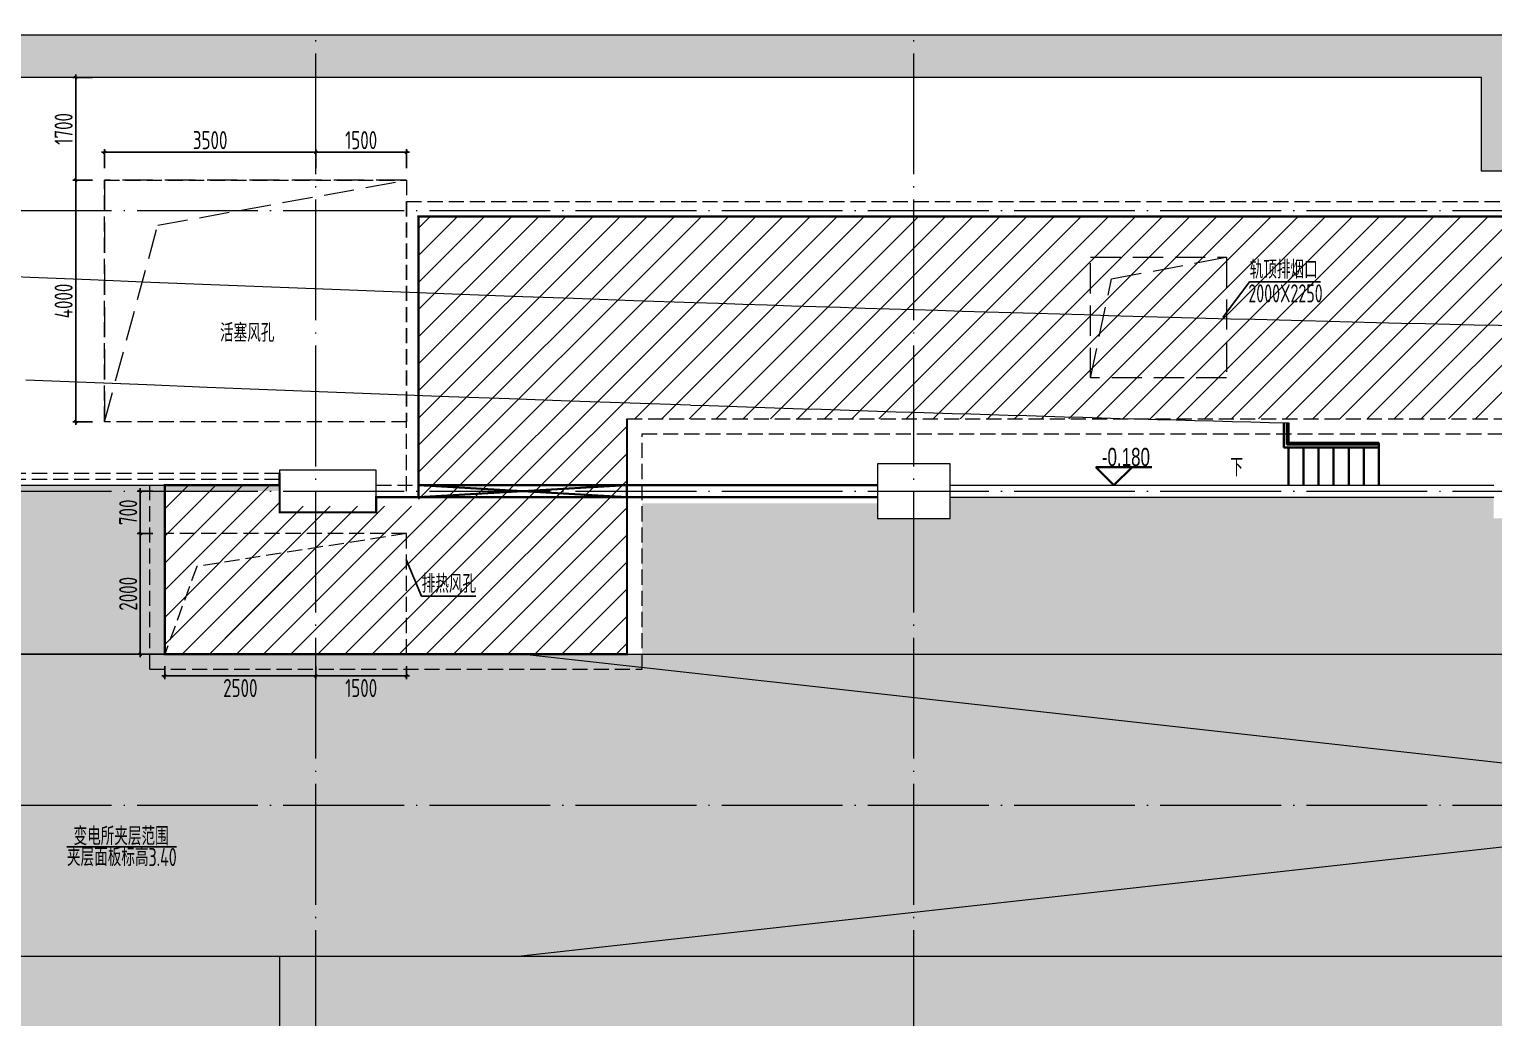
# Model space of a CAD drawing. Extents: x 4 to 13611208, y -605838 to 574722.
# Drawn here: x 13182854 to 13207097, y -12481 to 3890 of the extents above; entities that cross this region are included whole.
import ezdxf

# ---------------------------------------------------------------- set-up
doc = ezdxf.new("R2010")
doc.units = 0
doc.header["$LTSCALE"] = 1000
doc.header["$MEASUREMENT"] = 0
doc.linetypes.add('DASH', pattern=[0.35, 0.25, -0.1])
doc.linetypes.add('DOTE', pattern=[2.4200000000000004, 2, -0.2, 0.02, -0.2])
for name, color, linetype, lineweight in [('1-WALL-砼', 8, 'Continuous', 30), ('1-环控专业', 8, 'Continuous', 5), ('SDF-风管', 3, 'Continuous', 20), ('建筑底图', 8, 'Continuous', 13)]:
    doc.layers.add(name, color=color, linetype=linetype, lineweight=lineweight)
doc.layers.add('SDF-标注', color=7, linetype='Continuous')
doc.styles.add('67', font='gbenor.shx', dxfattribs={"width": 0.7, "bigfont": 'hztxt.shx'})
doc.styles.add('C', font='HZTXT_E', dxfattribs={"width": 0.7, "bigfont": 'HZTXT'})
doc.styles.add('du', font='gbenor.shx', dxfattribs={"width": 0.8, "bigfont": 'hztxt.shx'})
doc.dimstyles.new('67', dxfattribs={"dimscale": 100, "dimtxt": 3, "dimasz": 0.5, "dimexe": 0.5, "dimexo": 2, "dimgap": 0.5, "dimtad": 2, "dimdec": 0, "dimrnd": 5, "dimzin": 0, "dimdsep": 46, "dimtxsty": 'du', "dimblk": 'ARCHTICK', "dimcen": 0, "dimdle": 0.5, "dimclrd": 256, "dimclre": 256, "dimclrt": 256, "dimazin": 0, "dimtfac": 1, "dimtdec": 0, "dimtix": 1, "dimtmove": 2, "dimatfit": 3, "dimfxl": 100, "dimtolj": 1, "dimtzin": 0, "dimlwd": -1, "dimlwe": -1, "dimarcsym": 0})

# ---------------------------------------------------------------- blocks, each defined once
blk = doc.blocks.new('_FZH')
blk.add_lwpolyline([(-0.5, -0.5), (0.5, -0.5), (0.5000000000000001, 0.5), (-0.4999999999999999, 0.5)], close=True)
blk = doc.blocks.new('_ArchTick')
at = {"color": 0, "linetype": 'ByBlock', "const_width": 0.4}
blk.add_lwpolyline([(-0.5, -0.5), (0.5, 0.5)], dxfattribs=at)
blk = doc.blocks.new('*D1387')
at = {"layer": 'SDF-标注', "ltscale": 0.5, "transparency": 16777216}
for p, q in [((13184047.4014289, 1853.5), (13187647.36620496, 1853.5)), ((13184097.4014289, 1589.741082531458), (13184097.4014289, 1903.5)), ((13187597.36620496, 1589.741082531458), (13187597.36620496, 1903.5))]:
    blk.add_line(p, q, dxfattribs=at)
at = {"layer": 'SDF-标注', "ltscale": 0.5, "transparency": 16777216, "xscale": 50, "yscale": 50, "zscale": 50, "rotation": 180}
blk.add_blockref('_ArchTick', (13184097.4014289, 1853.5), dxfattribs=at)
at = {"layer": 'SDF-标注', "ltscale": 0.5, "transparency": 16777216, "xscale": 50, "yscale": 50, "zscale": 50}
blk.add_blockref('_ArchTick', (13187597.36620496, 1853.5), dxfattribs=at)
at = {"layer": 'SDF-标注', "ltscale": 0.5, "transparency": 16777216, "insert": (13185847.38381693, 2053.5), "char_height": 300, "attachment_point": 5, "style": 'du'}
blk.add_mtext('\\A1;3500', dxfattribs=at)
blk = doc.blocks.new('*D1388')
at = {"layer": 'SDF-标注', "ltscale": 0.5, "transparency": 16777216}
for p, q in [((13187547.36620496, 1853.5), (13189147.4014289, 1853.5)), ((13187597.36620496, 1589.741082531458), (13187597.36620496, 1903.5)), ((13189097.4014289, 1589.7410825314), (13189097.4014289, 1903.5))]:
    blk.add_line(p, q, dxfattribs=at)
at = {"layer": 'SDF-标注', "ltscale": 0.5, "transparency": 16777216, "xscale": 50, "yscale": 50, "zscale": 50, "rotation": 180}
blk.add_blockref('_ArchTick', (13187597.36620496, 1853.5), dxfattribs=at)
at = {"layer": 'SDF-标注', "ltscale": 0.5, "transparency": 16777216, "xscale": 50, "yscale": 50, "zscale": 50}
blk.add_blockref('_ArchTick', (13189097.4014289, 1853.5), dxfattribs=at)
at = {"layer": 'SDF-标注', "ltscale": 0.5, "transparency": 16777216, "insert": (13188347.38381693, 2053.5), "char_height": 300, "attachment_point": 5, "style": 'du'}
blk.add_mtext('\\A1;1500', dxfattribs=at)
blk = doc.blocks.new('*D1389')
at = {"layer": 'SDF-标注', "ltscale": 0.5, "transparency": 16777216}
for p, q in [((13183897.4014289, 3089.739490638895), (13183572, 3089.739490638895)), ((13183622, 1339.741082531458), (13183622, 3139.739490638895)), ((13183897.4014289, 1389.741082531458), (13183572, 1389.741082531458))]:
    blk.add_line(p, q, dxfattribs=at)
at = {"layer": 'SDF-标注', "ltscale": 0.5, "transparency": 16777216, "xscale": 50, "yscale": 50, "zscale": 50}
for p, rotation in [((13183622, 3089.739490638895), 90), ((13183622, 1389.741082531458), 270)]:
    blk.add_blockref('_ArchTick', p, dxfattribs=dict(at, rotation=rotation))
at = {"layer": 'SDF-标注', "ltscale": 0.5, "transparency": 16777216, "insert": (13183422, 2239.740286587297), "char_height": 300, "attachment_point": 5, "rotation": 90, "style": 'du'}
blk.add_mtext('\\A1;1700', dxfattribs=at)
blk = doc.blocks.new('*D1390')
at = {"layer": 'SDF-标注', "ltscale": 0.5, "transparency": 16777216}
for p, q in [((13183897.4014289, 1389.741082531458), (13183572, 1389.741082531458)), ((13183622, 1439.741082531458), (13183622, -2660.2589174686)), ((13183897.4014289, -2610.2589174686), (13183572, -2610.2589174686))]:
    blk.add_line(p, q, dxfattribs=at)
at = {"layer": 'SDF-标注', "ltscale": 0.5, "transparency": 16777216, "xscale": 50, "yscale": 50, "zscale": 50}
for p, rotation in [((13183622, 1389.741082531458), 90), ((13183622, -2610.2589174686), 270)]:
    blk.add_blockref('_ArchTick', p, dxfattribs=dict(at, rotation=rotation))
at = {"layer": 'SDF-标注', "ltscale": 0.5, "transparency": 16777216, "insert": (13183422, -610.2589174664506), "char_height": 300, "attachment_point": 5, "rotation": 90, "style": 'du'}
blk.add_mtext('\\A1;4000', dxfattribs=at)
blk = doc.blocks.new('*D1391')
at = {"layer": 'SDF-标注', "ltscale": 2, "transparency": 16777216}
for p, q in [((13185097.36620488, -6660.259810726682), (13185097.36620488, -6871.5)), ((13187597.36620496, -6660.259810726682), (13187597.36620496, -6871.5)), ((13185047.36620488, -6821.5), (13187647.36620496, -6821.5))]:
    blk.add_line(p, q, dxfattribs=at)
at = {"layer": 'SDF-标注', "linetype": 'DASH', "ltscale": 2, "transparency": 16777216, "xscale": 50, "yscale": 50, "zscale": 50, "rotation": 180}
blk.add_blockref('_ArchTick', (13185097.36620488, -6821.5), dxfattribs=at)
at = {"layer": 'SDF-标注', "linetype": 'DASH', "ltscale": 2, "transparency": 16777216, "xscale": 50, "yscale": 50, "zscale": 50}
blk.add_blockref('_ArchTick', (13187597.36620496, -6821.5), dxfattribs=at)
at = {"layer": 'SDF-标注', "linetype": 'DASH', "ltscale": 2, "transparency": 16777216, "insert": (13186347.36620492, -7021.5), "char_height": 300, "attachment_point": 5, "style": 'du'}
blk.add_mtext('\\A1;2500', dxfattribs=at)
blk = doc.blocks.new('*D1392')
at = {"layer": 'SDF-标注', "ltscale": 2, "transparency": 16777216}
for p, q in [((13187597.36620496, -6660.259810726682), (13187597.36620496, -6871.5)), ((13189097.36859079, -6660.25981072709), (13189097.36859079, -6871.5)), ((13187547.36620496, -6821.5), (13189147.36859079, -6821.5))]:
    blk.add_line(p, q, dxfattribs=at)
at = {"layer": 'SDF-标注', "linetype": 'DASH', "ltscale": 2, "transparency": 16777216, "xscale": 50, "yscale": 50, "zscale": 50, "rotation": 180}
blk.add_blockref('_ArchTick', (13187597.36620496, -6821.5), dxfattribs=at)
at = {"layer": 'SDF-标注', "linetype": 'DASH', "ltscale": 2, "transparency": 16777216, "xscale": 50, "yscale": 50, "zscale": 50}
blk.add_blockref('_ArchTick', (13189097.36859079, -6821.5), dxfattribs=at)
at = {"layer": 'SDF-标注', "linetype": 'DASH', "ltscale": 2, "transparency": 16777216, "insert": (13188347.36739787, -7021.5), "char_height": 300, "attachment_point": 5, "style": 'du'}
blk.add_mtext('\\A1;1500', dxfattribs=at)
blk = doc.blocks.new('*D1393')
at = {"layer": 'SDF-标注', "ltscale": 2, "transparency": 16777216}
for p, q in [((13184897.09727097, -3760.259810726566), (13184641, -3760.259810726566)), ((13184691, -4510.25814800692), (13184691, -3710.259810726566)), ((13184897.36620488, -4460.25814800692), (13184641, -4460.25814800692))]:
    blk.add_line(p, q, dxfattribs=at)
at = {"layer": 'SDF-标注', "linetype": 'DASH', "ltscale": 2, "transparency": 16777216, "xscale": 50, "yscale": 50, "zscale": 50}
for p, rotation in [((13184691, -3760.259810726566), 90), ((13184691, -4460.25814800692), 270)]:
    blk.add_blockref('_ArchTick', p, dxfattribs=dict(at, rotation=rotation))
at = {"layer": 'SDF-标注', "linetype": 'DASH', "ltscale": 2, "transparency": 16777216, "insert": (13184491, -4110.258979364623), "char_height": 300, "attachment_point": 5, "rotation": 90, "style": 'du'}
blk.add_mtext('\\A1;700', dxfattribs=at)
blk = doc.blocks.new('*D1394')
at = {"layer": 'SDF-标注', "ltscale": 2, "transparency": 16777216}
for p, q in [((13184897.36620488, -4460.25814800692), (13184641, -4460.25814800692)), ((13184691, -4410.25814800692), (13184691, -6510.25814765878)), ((13184897.366205, -6460.25814765878), (13184641, -6460.25814765878))]:
    blk.add_line(p, q, dxfattribs=at)
at = {"layer": 'SDF-标注', "linetype": 'DASH', "ltscale": 2, "transparency": 16777216, "xscale": 50, "yscale": 50, "zscale": 50}
for p, rotation in [((13184691, -4460.25814800692), 90), ((13184691, -6460.25814765878), 270)]:
    blk.add_blockref('_ArchTick', p, dxfattribs=dict(at, rotation=rotation))
at = {"layer": 'SDF-标注', "linetype": 'DASH', "ltscale": 2, "transparency": 16777216, "insert": (13184491, -5460.25814783073), "char_height": 300, "attachment_point": 5, "rotation": 90, "style": 'du'}
blk.add_mtext('\\A1;2000', dxfattribs=at)

msp = doc.modelspace()

# ---------------------------------------------------------------- hatches: boundary and pattern name
at = {"layer": '建筑底图'}
h = msp.add_hatch(dxfattribs=at)
h.set_pattern_fill('钢筋混凝土', color=8, scale=100, style=0)
h.set_pattern_definition([(45, (793255.255710341, 9.353971108794212e-08), (-176.7766952966369, 176.7766952966369), []), (49.99999999999999, (793255.255710341, 9.353971108794212e-08), (717.2601826007534, -62.75213498259511), [75, -825]), (355, (793255.255710341, 9.353971108794212e-08), (-138.751333613, 752.1921337000118), [60, -660]), (100.4514, (793315.0273903403, -5.229339906480163), (578.5093817140216, 689.4395420609536), [63.74019000000001, -701.142112]), (46.18420000000001, (793255.255710341, 200.0000000935397), (1067.241048625644, -165.5190143290181), [112.5, -1237.5]), (96.6356, (793344.1924553402, 186.2066930935252), (934.6627055487033, 974.1178709004417), [95.610288, -1051.713]), (351.1842, (793255.255710341, 200.0000000935397), (934.6619451336272, 974.1186009253246), [90, -990]), (21, (793355.255710341, 150.0000000935397), (596.9070521184617, -402.6188906653388), [75, -825]), (326.0000000000001, (793355.255710341, 150.0000000935397), (243.3153319215817, 725.150045046853), [60, -660]), (71.4514, (793404.9979433417, 116.4483940935461), (840.22262858149, 322.5304967099524), [63.74019000000001, -701.142112]), (37.50000000000001, (793255.255710341, 9.353971108794212e-08), (12.15985531729067, 332.8938538313115), [0, -652, 0, -670, 0, -662.5]), (7.499999999999999, (793255.255710341, 9.353971108794212e-08), (263.0695374421486, 394.4117118823602), [0, -382, 0, -637, 0, -252.5]), (327.5, (793032.255710341, 9.353971108794212e-08), (533.822436172409, -22.55487173437976), [0, -250, 0, -780, 0, -1035]), (317.5, (792932.255710341, 9.353971108794212e-08), (583.1861693423863, 100.1049823323177), [0, -325, 0, -518, 0, -735])])
h.paths.add_polyline_path([(13122497.36620419, -13710.25820126227), (13121697.36620419, -13710.25820065587), (13121697.36620419, -15460.25820067333), (13121787.35943087, -17303.43082102417), (13122586.46983724, -17265.69239822362), (13122497.36620419, -15440.73975604289)])
h.paths.add_polyline_path([(13121697.36620419, -4210.258200814424), (13122497.36620419, -4210.258200716286), (13122497.36620419, -2478.869270568539), (13122573.51881668, -843.4888065858395), (13121774.38467709, -806.2766383931157), (13121697.36620419, -2460.250577065919)])
h.paths.add_polyline_path([(13168947.36620496, -21010.2592780806), (13168947.36620496, -21710.2592780806), (13207597.36620495, -21710.2592780806), (13207597.36620495, -20160.2592780806), (13281197.3662227, -20160.2592780806), (13281197.3662227, -19460.2592780806), (13206897.36620495, -19460.2592780806), (13206897.36620495, -21010.2592780806)])
h.paths.add_polyline_path([(13168947.36620496, 3789.739490638894), (13168947.36620496, 3089.739490638894), (13206897.36620495, 3089.739490638894), (13206897.36620495, 1539.739490638894), (13281197.3662227, 1539.739490638894), (13281197.3662227, 2239.73949063773), (13207597.36620495, 2239.739490638894), (13207597.36620495, 3789.739490638894)])
h.paths.add_polyline_path([(13473697.36620495, -4551.354639497644), (13472897.36620495, -4551.354639497877), (13472897.36620495, -13160.2582006767), (13473697.36620495, -13160.25820067694)])
h.paths.add_polyline_path([(13473697.36620495, 2261.890516709012), (13472897.36620495, 2261.890516709012), (13472897.36620495, 2248.645360501891), (13473697.36620495, 2248.645360501774)])
h.paths.add_polyline_path([(13354022.36620496, 889.7394907393027), (13354022.36620496, 1039.739490739303), (13354172.36620496, 1039.739490739303), (13354172.36620496, 889.7394907394773), (13376672.36620316, 889.7394907708513), (13376672.36620316, 1039.739490770851), (13376822.36620316, 1039.739490770851), (13376822.36620317, 889.7394907710259), (13398547.36620317, 889.7394908013521), (13398547.36620317, 1039.739490801294), (13398697.36620317, 1039.739490801294), (13398697.36620317, 889.7394908015267), (13422497.36620496, 889.7394908347051), (13422497.36620496, 1089.739490834705), (13453297.36620495, 1089.739490877662), (13453297.36620495, 1789.739490877371), (13421797.36620496, 1789.739490833541), (13421797.36620496, 1589.739490833541), (13349146.25571034, 1589.739490732376), (13349146.25571034, 889.7394907324924)])
h.paths.add_polyline_path([(13332922.36620316, 889.7394907099078), (13332922.36620317, 1039.739490709908), (13333072.36620317, 1039.739490709908), (13333072.36620316, 889.7394907101407), (13349146.25571034, 889.7394907324924), (13349146.25571034, 1589.739490732376), (13311597.3662227, 1589.739490680106), (13311597.3662227, 889.7394906802801)])
h.paths.add_polyline_path([(13332922.36619556, -18960.2586803427), (13332922.36619556, -18810.25868034275), (13311597.3662227, -18810.25893015671), (13311597.3662227, -19510.25893015688), (13349146.25571034, -19510.25849028636), (13349146.25571034, -18810.25849028624), (13333072.36619556, -18810.25867858552), (13333072.36619556, -18960.2586803427)])
h.paths.add_polyline_path([(13376672.36619555, -18960.25868034275), (13376672.36619555, -18810.25816782867), (13354172.36619734, -18810.25843140733), (13354172.36619734, -18960.25868034275), (13354022.36619734, -18960.25868034275), (13354022.36619734, -18810.2584331645), (13349146.25571034, -18810.25849028624), (13349146.25571034, -19510.25849028636), (13438197.36620496, -19510.25744708761), (13438197.36620496, -19710.25744708761), (13453297.36620495, -19710.25727019669), (13453297.36620496, -19010.25727019686), (13438897.36620496, -19010.2574388872), (13438897.36620496, -18810.2574388872), (13436422.61763484, -18810.25746787793), (13436422.61763485, -18960.25868034275), (13436272.61763484, -18960.25868034275), (13436272.61763484, -18810.25746963511), (13433472.0244257, -18810.25750244292), (13433472.0244257, -18960.25868034275), (13433322.0244257, -18960.25868034275), (13433322.0244257, -18810.25750420016), (13430973.36619734, -18810.25753171375), (13430973.36619734, -18960.25868034275), (13430823.36619734, -18960.25868034275), (13430823.36619734, -18810.25753347093), (13420572.36619787, -18810.2576535574), (13420572.36619787, -18960.2576535574), (13420422.36619787, -18960.2576535574), (13420422.36619787, -18810.25765531458), (13376822.36619555, -18810.25816607149), (13376822.36619555, -18960.25868034275)])
at = {"layer": '建筑底图', "linetype": 'DASH'}
h = msp.add_hatch(dxfattribs=at)
h.set_pattern_fill('ANSI31', color=8, scale=200, style=0)
h.set_pattern_definition([(45, (793255.255710341, 9.354334906674922e-08), (-224.5064030267288, 224.5064030267288), [])])
h.paths.add_polyline_path([(13265397.36620496, -2560.260509484968), (13265397.36620495, 789.7394906286536), (13189297.36620495, 789.7394906286536), (13189297.36620495, -4010.259758396594), (13186997.36620495, -4010.259758396594), (13186997.36620495, -3660.258200482054), (13185097.36620488, -3660.258979366743), (13185097.36620488, -6460.258979366743), (13192747.40144607, -6460.259810726679), (13192747.40144607, -2560.260509484968)])
h = msp.add_hatch(dxfattribs=at)
h.set_pattern_fill('ANSI31', color=8, scale=200, style=0)
h.set_pattern_definition([(45, (793255.255710341, 9.353971108794212e-08), (-224.5064030267288, 224.5064030267288), [])])
h.paths.add_polyline_path([(13265397.36620496, -2560.260509484971), (13265397.36620495, 789.73949062865), (13189297.36620495, 789.73949062865), (13189297.36620495, -4010.259758396598), (13186997.36620495, -4010.259758396598), (13186997.36620495, -3660.258200482058), (13186097.36859079, -3660.258200482058), (13186097.36859079, -6460.258200482058), (13192747.40144607, -6460.259810726682), (13192747.40144607, -2560.260509484971)])
at = {"layer": '建筑底图'}
h = msp.add_hatch(dxfattribs=at)
h.set_pattern_fill('HEX', color=8, scale=200, angle=90, style=0)
h.set_pattern_definition([(90, (793255.255710341, 9.353971108794212e-08), (-329.9556, 2.020395347003722e-14), [190.5, -381]), (210, (793255.255710341, 9.353971108794212e-08), (164.9777999999999, -285.7499317209367), [190.5, -381]), (150, (793255.255710341, 190.5000000935397), (-164.9778000000001, -285.7499317209367), [190.5, -381])])
h.paths.add_polyline_path([(13215197.36620498, -8260.258851945691), (13215197.36620498, -12260.25885194569), (13211197.36620498, -12260.25885194569), (13211197.36620498, -8260.258851945691)], flags=16)
h.paths.add_polyline_path([(13185097.09727097, -3760.259810726566), (13186997.40145119, -3760.259810726566), (13186997.40145119, -3660.259810726566), (13177997.40145119, -3660.258200482524), (13177997.40145119, -4010.259758424771), (13176997.40142892, -4010.259758424771), (13176997.40142892, -13910.25741135242), (13177997.40142855, -13910.25741135242), (13177997.40142855, -14260.25741135242), (13186997.40140459, -14260.25981072657), (13186997.40140459, -13910.25981072668), (13188097.40140459, -13910.25981072668), (13188097.4014046, -13960.25944661541), (13196847.36620462, -13960.25820061791), (13196847.3662046, -13710.25820061885), (13198097.36620497, -13710.25820063456), (13198097.36620492, -13960.25820060278), (13206347.36620458, -13960.2582006029), (13206347.36620458, -13710.2590513145), (13207497.36620493, -13710.25905131298), (13207497.36620494, -13960.25820059964), (13214797.36620501, -13960.25820058287), (13214797.62177637, -13710.25908148574), (13215997.36620496, -13710.25911072671), (13215997.36620499, -13960.25820058974), (13221897.36620501, -13960.25820062385), (13221897.36620505, -13710.25911071996), (13223097.36620495, -13710.25911072671), (13223097.36620501, -13960.25820058206), (13230197.3662046, -13960.25820062874), (13230197.36620459, -13910.25908195827), (13230197.36620459, -4010.258200366225), (13230197.3662046, -3960.258200370998), (13223097.36620495, -3960.258200392534), (13223097.36620495, -4210.258200386364), (13221897.36620495, -4210.258200386364), (13221897.36620495, -3960.258200394979), (13215997.36620495, -3960.258200404875), (13215997.36620495, -4210.258200386714), (13214797.36620498, -4210.258200388227), (13214797.36620497, -3960.258200408018), (13208297.36620974, -3960.258200406097), (13208297.36620974, -4210.258230455453), (13207097.36620975, -4210.258230461215), (13207097.36620467, -3860.259311080386), (13198097.36619416, -3860.259311102389), (13198097.36619923, -4210.258200444106), (13196897.36619923, -4210.258200436074), (13196897.36619923, -3960.258200436539), (13192997.40144607, -3960.258200444514), (13192997.40144607, -6710.25814800692), (13185097.09727097, -6710.25814800692)])
h = msp.add_hatch(dxfattribs=at)
h.set_pattern_fill('HEX', color=8, scale=200, angle=90, style=0)
h.set_pattern_definition([(90, (793255.255710341, 9.354334906674922e-08), (-329.9556, 2.020395347003722e-14), [190.5, -381]), (210, (793255.255710341, 9.354334906674922e-08), (164.9777999999999, -285.7499317209367), [190.5, -381]), (150, (793255.255710341, 190.5000000935433), (-164.9778000000001, -285.7499317209367), [190.5, -381])])
h.paths.add_polyline_path([(13215197.36620498, -8260.258851945688), (13215197.36620498, -12260.25885194569), (13211197.36620498, -12260.25885194569), (13211197.36620498, -8260.258851945688)], flags=16)
h.paths.add_polyline_path([(13185097.36620488, -3760.259810726561), (13186997.40145119, -3760.259810726562), (13186997.40145119, -3660.259810726562), (13177997.40145119, -3660.25820048252), (13177997.40145119, -4010.259758424767), (13176997.40142892, -4010.259758424767), (13176997.40142892, -13910.25741135241), (13177997.40142855, -13910.25741135241), (13177997.40142855, -14260.25741135241), (13186997.40140459, -14260.25981072656), (13186997.40140459, -13910.25981072668), (13188097.40140459, -13910.25981072668), (13188097.4014046, -13960.25944661541), (13196847.36620462, -13960.25820061791), (13196847.3662046, -13710.25820061884), (13198097.36620497, -13710.25820063456), (13198097.36620492, -13960.25820060278), (13206347.36620458, -13960.25820060289), (13206347.36620458, -13710.25905131449), (13207497.36620493, -13710.25905131298), (13207497.36620494, -13960.25820059963), (13214797.36620501, -13960.25820058287), (13214797.62177637, -13710.25908148574), (13215997.36620496, -13710.2591107267), (13215997.36620499, -13960.25820058974), (13221897.36620501, -13960.25820062385), (13221897.36620505, -13710.25911071995), (13223097.36620495, -13710.2591107267), (13223097.36620501, -13960.25820058205), (13230197.3662046, -13960.25820062874), (13230197.36620459, -13910.25908195827), (13230197.36620459, -4010.258200366221), (13230197.3662046, -3960.258200370994), (13223097.36620495, -3960.258200392531), (13223097.36620495, -4210.258200386361), (13221897.36620495, -4210.258200386361), (13221897.36620495, -3960.258200394976), (13215997.36620495, -3960.258200404871), (13215997.36620495, -4210.25820038671), (13214797.36620498, -4210.258200388223), (13214797.36620497, -3960.258200408014), (13208297.36620974, -3960.258200406068), (13208297.36620974, -4210.258230455423), (13207097.36620975, -4210.258230461197), (13207097.36620467, -3860.259311080361), (13198097.36619416, -3860.259311102382), (13198097.36619923, -4210.258200444103), (13196897.36619923, -4210.25820043607), (13196897.36619923, -3960.258200436536), (13192997.40144607, -3960.258200444521), (13192997.40144607, -6460.259810726682), (13185097.36620488, -6460.259810726681)])

# ---------------------------------------------------------------- linework, layer by layer
at = {"layer": '1-WALL-砼', "color": 8}
for p, q in [((13186997.36620495, -3460.258200482524), (13186997.36620495, -3660.258200482524)), ((13188597.40145156, -3860.260021240778), (13189297.36620495, -3860.260021241615)), ((13189297.36620495, -3660.260021241615), (13189297.36620495, -3860.260021241615)), ((13192747.401441, -3660.26002123591), (13192747.40145114, -3860.26002123591))]:
    msp.add_line(p, q, dxfattribs=at)
at = {"layer": '1-环控专业', "color": 8, "linetype": 'DASH'}
for p, q in [((13189297.36620495, -3760.258200442942), (13189297.36620495, 789.7394905099063)), ((13192747.40144607, -6460.25814800692), (13192747.40144607, -2560.260509485321)), ((13184847.36620488, -6710.25814800692), (13184847.36620488, -3660.259810726566)), ((13185097.36620488, -6460.25814800692), (13185097.36620488, -3660.259810726566)), ((13185097.36620488, -6460.25814800692), (13192747.40144607, -6460.25814800692))]:
    msp.add_line(p, q, dxfattribs=at)
at = {"layer": 'SDF-标注', "ltscale": 0.5}
for p, q in [((13203056.37895514, -293.6645487881615), (13202611.83979425, -885.260509419546)), ((13203056.37895514, -293.6645487881615), (13204231.67551022, -293.6645487881615)), ((13189349.42920961, -5497.881541109262), (13189095.02384376, -4893.977502088903)), ((13189349.42920961, -5497.881541109262), (13190246.02384376, -5497.881541109262))]:
    msp.add_line(p, q, dxfattribs=at)
msp.add_lwpolyline([(13183473.17960744, -9650.522456285544), (13185292.84325368, -9650.522456285544)], dxfattribs=at)
at = {"layer": 'SDF-风管', "const_width": 35}
msp.add_lwpolyline([(13186997.13013173, -3660.258200134151), (13185097.09727097, -3660.259810378193), (13185097.09727097, -6460.258147658547), (13192747.13012625, -6460.258147658547), (13192747.13012624, -2560.260509136948), (13265397.09488513, -2560.260509035783), (13265397.09488514, 789.7394909642753), (13189297.09488513, 789.7394909331342), (13189297.09125387, -3860.260020893242), (13188597.13013174, -3860.260020894406), (13188597.13013174, -4110.259758044442), (13186997.13013173, -4110.259758048574), (13186997.09488513, -3660.25820019719)], dxfattribs=at)
at = {"layer": '建筑底图', "color": 8, "linetype": 'DOTE'}
for p, q in [((13187597.36620496, -22710.2592780806), (13187597.36620496, 3889.739490877837)), ((13197497.36620495, -22710.2592780806), (13197497.36620495, 3889.739490877837)), ((13119297.36620771, 889.7394908778952), (13332922.36620316, 889.7394908777787)), ((13119297.36620771, -3760.259810726566), (13232280.86620496, -3760.259810726566)), ((13119297.36620771, -8960.259810726566), (13476259.96010479, -8960.259810726682))]:
    msp.add_line(p, q, dxfattribs=at)
at = {"layer": '建筑底图', "color": 8}
for p, q in [((13207597.36620495, 3789.739490638894), (13168947.36620496, 3789.739490638894)), ((13206897.36620495, 3089.739490638894), (13167747.36620495, 3089.739490638894)), ((13206897.36620495, 1539.739490638894), (13206897.36620495, 3089.739490638894)), ((13310622.3662227, 1539.739490638894), (13206897.36620495, 1539.739490638894)), ((13177997.40145156, -3660.258200497425), (13186997.36620495, -3660.258200482524)), ((13198097.36620495, -3660.259539355681), (13207097.36620973, -3660.259082826632)), ((13198097.36620495, -3860.259539355844), (13207097.36620973, -3860.259082826789))]:
    msp.add_line(p, q, dxfattribs=at)
at = {"layer": '建筑底图', "color": 8, "linetype": 'DASH'}
for p, q in [((13189097.36620495, 1039.739490509557), (13265647.36620495, 1039.739490616252)), ((13189097.36620495, -3760.258200442942), (13189097.36620495, 1039.739490509557)), ((13189297.36620495, 789.7394905099063), (13265397.36620495, 789.7394906159025)), ((13192747.40144607, -2560.260509485321), (13270747.36620359, -2560.260509376705)), ((13192997.40144607, -2810.260509484971), (13270747.36620549, -2810.260509376705)), ((13192997.40144607, -6710.25814800692), (13192997.40144607, -2810.260509484971)), ((13177997.40145156, -3460.258200497425), (13186997.36620495, -3460.258200482524)), ((13188597.40145156, -3660.260021240778), (13189297.36620495, -3660.260021241615)), ((13184847.36620488, -6710.25814800692), (13192997.40144607, -6710.25814800692))]:
    msp.add_line(p, q, dxfattribs=at)
at = {"layer": '建筑底图', "color": 8, "lineweight": 30}
for p, q in [((13203622.36620976, -3035.256590040575), (13203622.36620976, -2627.338322095165)), ((13203672.36620976, -2985.256590040575), (13203672.36620976, -2628.630374100583)), ((13203697.36620976, -2960.256590040575), (13203697.36620976, -2629.275619184191)), ((13203622.36620976, -3035.256590040575), (13205197.36631297, -3035.256590040575)), ((13203672.36620976, -2985.256590040575), (13205197.36631297, -2985.256590040575)), ((13203697.36620976, -2960.256590040575), (13205197.36631297, -2960.256590040575)), ((13203697.36620975, -2985.256590040575), (13203697.36620976, -2960.256590040575)), ((13203697.3662708, -3660.259694647626), (13203697.36620976, -3035.256590040575)), ((13203947.36631297, -2960.256590040575), (13203947.36631297, -2985.256590040575)), ((13203947.36631297, -3035.256590040575), (13203947.36631297, -3660.256590067176)), ((13204197.36631297, -2960.256590040575), (13204197.36631297, -2985.256590040575)), ((13204197.36631297, -3035.256590040575), (13204197.36631297, -3660.256590067176)), ((13204447.36631297, -2960.256590040575), (13204447.36631297, -2985.256590040575)), ((13204447.36631297, -3035.256590040575), (13204447.36631297, -3660.256590067176)), ((13204697.36631297, -2960.256590040575), (13204697.36631297, -2985.256590040575)), ((13204697.36631297, -3035.256590040575), (13204697.36631297, -3660.256590067176)), ((13204947.36631297, -2960.256590040575), (13204947.36631297, -2985.256590040575)), ((13204947.36631296, -3035.256590040575), (13204947.36631297, -3660.256590067176)), ((13205197.36631297, -2960.256590040575), (13205197.36631297, -3660.256590067176)), ((13200809.50000004, -3660.259401781474), (13200509.50000004, -3360.259401781474)), ((13200509.50000004, -3360.259401781474), (13201438.25000004, -3360.259401781474)), ((13200809.50000004, -3660.259401781474), (13201109.50000004, -3360.259401781474)), ((13192747.40144607, -3660.259810734424), (13189297.36620495, -3860.259810735588)), ((13189297.36620495, -3660.261631519534), (13192747.40144607, -3860.260021237074)), ((13192747.401441, -3660.26002123591), (13196897.36620495, -3660.259810727042)), ((13192747.40145114, -3860.26002123591), (13196897.36620495, -3860.25981072712))]:
    msp.add_line(p, q, dxfattribs=at)
at = {"layer": '建筑底图', "color": 8, "linetype": 'DASH'}
for points in [[(13184097.4014289, 1389.741082531458), (13189097.4014289, 1389.741082531458), (13189097.4014289, -2610.258917468542), (13184097.4014289, -2610.258917468542)], [(13189097.36859079, -6460.25814800692), (13189097.36859079, -4460.25814800692), (13185097.36620488, -4460.25814800692), (13185097.36620488, -6460.25814800692)]]:
    msp.add_lwpolyline(points, close=True, dxfattribs=at)
at = {"layer": '建筑底图', "color": 8, "linetype": 'DASH', "ltscale": 2}
for points in [[(13184097.4014289, -2610.258917468542), (13184981.31720124, 644.0319432439865), (13189097.4014289, 1389.741082531458), (13184097.4014289, 1389.741082531458)], [(13202672.87195679, -1885.260509419546), (13200422.87195679, -1885.260509419546), (13200422.87195679, 114.739490580454), (13202672.87195679, 114.739490580454)]]:
    msp.add_lwpolyline(points, close=True, dxfattribs=at)
msp.add_lwpolyline([(13200422.87195679, -1885.260509419546), (13200770.58257557, -243.6211049004924), (13202672.87195679, 114.739490580454)], dxfattribs=at)
at = {"layer": '建筑底图', "color": 8, "ltscale": 0.1, "flags": 128}
msp.add_lwpolyline([(13181868.40890095, -173.8928311276832), (13182867.53633855, -215.6581471372047), (13183866.68567822, -256.8961403775611), (13184865.85777257, -297.5790417600074), (13185865.05342648, -337.6790898251929), (13186864.27339909, -377.1685078549781), (13187863.51839612, -416.0195286679664), (13188862.78906796, -454.2043774533668), (13189862.08601735, -491.6952794003882), (13190861.40978024, -528.4644558835425), (13191860.76083539, -564.48413018469), (13192860.13960431, -599.7265198636451), (13193859.54643605, -634.1638424802222, 0.005383072148959392), (13219690.551172, -1235.257949154417)], format="xyb", dxfattribs=at)
at = {"layer": '建筑底图', "color": 8, "ltscale": 0.1}
for points in [[(13281897.37414715, -1360.257624905149), (13190997.35207532, -11460.25981072668)], [(13119797.36620771, -6460.259810726682), (13235997.35326741, -6460.259810726682)], [(13281897.39109013, -16560.25981072668), (13190997.39350293, -6460.259810726682)], [(13119797.36620771, -11460.25981072668), (13235997.39230893, -11460.25981072668)]]:
    msp.add_lwpolyline(points, dxfattribs=at)
at = {"layer": '建筑底图', "color": 8}
msp.add_lwpolyline([(13182796.68911277, -1914.173199257639), (13183796.73490418, -1955.44842860155), (13184796.85065332, -1996.170017179858), (13185797.03716849, -2036.310118366324), (13186797.29520964, -2075.840879967611), (13187797.62548661, -2114.734443901398), (13188798.02865583, -2152.962946171348), (13189798.50531732, -2190.49851740239), (13190799.05601452, -2227.313282122777), (13191799.6812301, -2263.379359151877), (13192800.38138428, -2298.668861621583), (13193801.15683307, -2333.153896435455)], dxfattribs=at)
msp.add_lwpolyline([(13203617.86620975, -3360.258370692376, 0, 0, 0), (13204532.86620975, -3360.258370692376, 80.00000000000001, 0, 0), (13204832.86620975, -3360.258370692376, 0, 0, 0)], format="xyseb", dxfattribs=at)
at = {"layer": '建筑底图', "color": 8, "linetype": 'DASH'}
for points in [[(13207097.36620974, -14060.25981072075), (13198097.36620529, -14060.25981072523), (13198097.36620534, -13710.25820058427), (13196897.36620502, -13710.25820057193), (13196897.36620496, -14060.25981072546), (13188597.40145157, -14060.25981072924), (13188597.40147415, -13810.26061592775), (13186997.40147419, -13810.26061592775), (13186997.40140496, -14160.26142101805), (13177997.40142892, -14160.2590216439), (13177997.40142892, -13810.26063087239), (13176997.40142892, -13810.26063087239), (13176997.40142892, -4010.259758424771), (13177997.40145156, -4010.259758424771), (13177997.40145156, -3560.259810774005), (13186997.40145156, -3560.261421018047), (13186997.40145156, -4110.259758396947), (13188597.36625154, -4110.259758392756), (13188597.40145156, -3860.260021242779), (13196897.36619986, -3860.259810726857), (13196897.36619924, -4210.256590182602), (13198097.36619923, -4210.256590190984), (13198097.36619986, -3860.259539356339), (13207097.36620975, -3860.259082826378)], [(13189097.36859079, -4460.25814800692), (13185627.46421552, -5009.561104722146), (13185097.36620488, -6460.25814800692)]]:
    msp.add_lwpolyline(points, dxfattribs=at)
at = {"layer": '建筑底图', "color": 8}
for points in [[(13177997.40145156, -3660.258200482524), (13185097.36620488, -3660.258979366743), (13185097.36620488, -6460.258979366743), (13177997.40145156, -6460.258200482524)], [(13177997.40142892, -11460.25820063049), (13186997.40142892, -11460.25820063049), (13186997.40142892, -14260.25820063049), (13177997.40142892, -14260.25820063049)]]:
    msp.add_lwpolyline(points, close=True, dxfattribs=at)
at = {"layer": '建筑底图', "color": 8, "lineweight": 30}
msp.add_lwpolyline([(13189297.36620495, -3660.26002123591), (13192747.40144607, -3660.26002123591), (13192747.40144607, -3860.260021237074), (13189297.36620495, -3860.260021237074)], close=True, dxfattribs=at)
at = {"layer": '建筑底图', "color": 8}
msp.add_arc((13234690.18127188, 1198670.993062433), 1201700.000049923, 268.0501044019703, 268.522131641198, dxfattribs=at)

# ---------------------------------------------------------------- block references
at = {"layer": '建筑底图', "color": 8, "lineweight": 30, "xscale": 1200, "yscale": 900, "zscale": 900, "rotation": 180}
msp.add_blockref('_FZH', (13197497.36620494, -3760.256590182602), dxfattribs=at)
at = {"layer": '建筑底图', "color": 8, "linetype": 'DASH', "xscale": 1600, "yscale": 700, "zscale": 700, "rotation": 180}
msp.add_blockref('_FZH', (13187797.40145156, -3760.259758396947), dxfattribs=at)

# ---------------------------------------------------------------- texts
at = {"layer": 'SDF-标注', "ltscale": 0.5, "style": '67', "width": 0.75}
for s, p in [('轨顶排烟口', (13203057.61182131, -239.8424428635626)), ('2000X2250', (13203035.04879747, -634.5215576933115)), ('活塞风孔', (13186011.66671634, -1287.271651978954)), ('排热风孔', (13189350.66207578, -5444.059435184663)), ('变电所夹层范围', (13183586.16542696, -9623.795816684957)), ('夹层面板标高3.40', (13183477.30756831, -9970.240861943807))]:
    msp.add_text(s, height=300, dxfattribs=at).set_placement(p)
at = {"layer": '建筑底图', "color": 8, "lineweight": 30, "style": 'C', "width": 0.7}
for s, p in [('-0.180', (13200610.25000004, -3343.759401781474)), ('下', (13202736.29140661, -3514.981481197437))]:
    msp.add_text(s, height=300, dxfattribs=at).set_placement(p)

# ---------------------------------------------------------------- dimensions: what is measured, and where the dimension line sits
at = {"layer": 'SDF-标注', "ltscale": 0.5}
for base, p2, picture, middle in [((13183622, 3089.739490638895), (13184097.4014289, 3089.739490638894), '*D1389', (13183422, 2239.740286587297)), ((13183622, -2610.2589174686), (13184097.4014289, -2610.2589174686), '*D1390', (13183422, -610.2589174664506))]:
    dim = msp.add_linear_dim(base=base, p1=(13184097.4014289, 1389.741082531458), p2=p2, angle=90, dimstyle='67', dxfattribs=at)
    dim.commit()
    dim.dimension.update_dxf_attribs({"geometry": picture, "text_midpoint": middle})
for base, p1, p2, picture, middle in [((13187597.36620496, 1853.5), (13184097.4014289, 1389.741082531458), (13187597.36620496, 1389.741082531458), '*D1387', (13185847.38381693, 2053.5)), ((13189097.4014289, 1853.5), (13187597.36620496, 1389.741082531458), (13189097.4014289, 1389.7410825314), '*D1388', (13188347.38381693, 2053.5))]:
    dim = msp.add_linear_dim(base=base, p1=p1, p2=p2, dimstyle='67', dxfattribs=at)
    dim.commit()
    dim.dimension.update_dxf_attribs({"geometry": picture, "text_midpoint": middle})
at = {"layer": 'SDF-标注', "color": 8, "linetype": 'DASH', "ltscale": 2}
for base, p2, picture, middle in [((13184691, -3760.259810726566), (13185097.09727097, -3760.259810726566), '*D1393', (13184491, -4110.258979364623)), ((13184691, -6460.25814765878), (13185097.366205, -6460.25814765878), '*D1394', (13184491, -5460.25814783073))]:
    dim = msp.add_linear_dim(base=base, p1=(13185097.36620488, -4460.25814800692), p2=p2, angle=90, dimstyle='67', dxfattribs=at)
    dim.commit()
    dim.dimension.update_dxf_attribs({"geometry": picture, "text_midpoint": middle})
for base, p1, p2, picture, middle in [((13187597.36620496, -6821.5), (13185097.36620488, -6460.259810726682), (13187597.36620496, -6460.259810726682), '*D1391', (13186347.36620492, -7021.5)), ((13189097.36859079, -6821.5), (13187597.36620496, -6460.259810726682), (13189097.36859079, -6460.25981072709), '*D1392', (13188347.36739787, -7021.5))]:
    dim = msp.add_linear_dim(base=base, p1=p1, p2=p2, dimstyle='67', dxfattribs=at)
    dim.commit()
    dim.dimension.update_dxf_attribs({"geometry": picture, "text_midpoint": middle})

doc.saveas('drawing.dxf')
